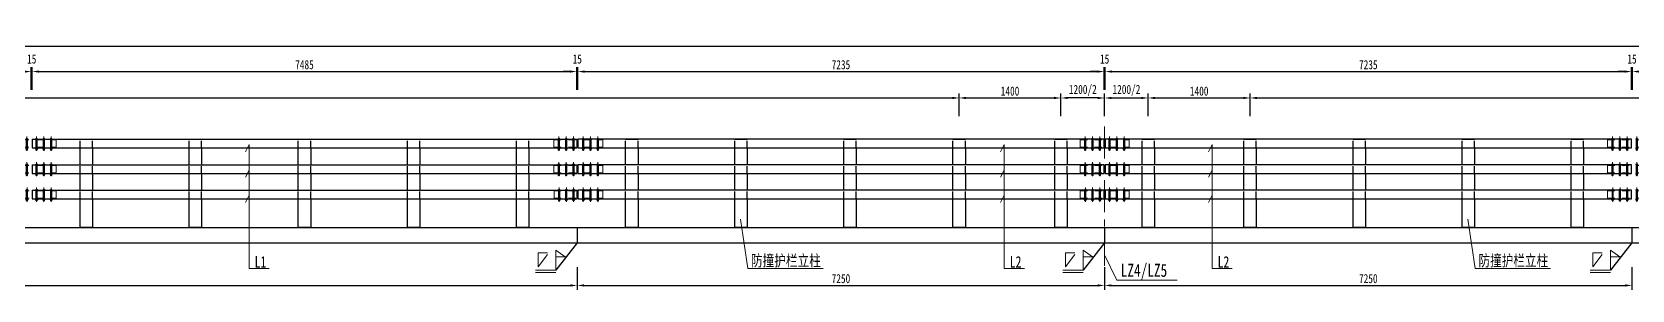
# Model space of a CAD drawing. Extents: x -904 to 1573, y -1003 to 20.
# Drawn here: x -778.98 to -756.99, y -802.41 to -798.86 of the extents above; entities that cross this region are included whole.
import ezdxf

# ---------------------------------------------------------------- set-up
doc = ezdxf.new("R2010")
doc.units = 0
doc.header["$LTSCALE"] = 5
for name, pattern in [('CENTER', [2, 1.25, -0.25, 0.25, -0.25]), ('CENTERX2', [4, 2.5, -0.5, 0.5, -0.5]), ('DASHED', [0.75, 0.5, -0.25]), ('DASHED2', [0.375, 0.25, -0.125])]:
    doc.linetypes.add(name, pattern=pattern)
doc.layers.get('0').update_dxf_attribs({"linetype": 'CONTINUOUS', "lineweight": 15})
doc.layers.get('DEFPOINTS').update_dxf_attribs({"color": 8, "linetype": 'CONTINUOUS'})
for name, color, linetype, lineweight in [('dashed', 4, 'DASHED2', 5), ('中心线', 2, 'CENTERX2', 13), ('尺寸及阴影线', 4, 'CONTINUOUS', 15), ('构造轮廓线', 3, 'CONTINUOUS', 25), ('标注', 4, 'CONTINUOUS', 15), ('点划线', 4, 'CENTER', 15), ('细实线', 7, 'CONTINUOUS', 15)]:
    doc.layers.add(name, color=color, linetype=linetype, lineweight=lineweight)
doc.styles.get("Standard").update_dxf_attribs({"font": '仿宋_GB2312.ttf', "width": 0.75})
doc.dimstyles.new('MSteel_1.0_1.0', dxfattribs={"dimtxt": 3, "dimasz": 1.2, "dimexe": 1, "dimexo": 1, "dimgap": 1, "dimtad": 3, "dimtoh": 1, "dimdec": 0, "dimzin": 0, "dimdsep": 46, "dimtxsty": 'Standard', "dimblk": 'ARCHTICK', "dimcen": 0.09, "dimclrd": 3, "dimclre": 3, "dimadec": 4, "dimazin": 0, "dimtfac": 1, "dimtdec": 0, "dimtofl": 0, "dimtmove": 0, "dimatfit": 3, "dimfxl": 1, "dimtolj": 1, "dimtzin": 0, "dimarcsym": 0})
doc.dimstyles.get("Standard").update_dxf_attribs({"dimscale": 0, "dimtxt": 2, "dimasz": 1.5, "dimexe": 1, "dimexo": 1, "dimgap": 0.5, "dimtad": 1, "dimdec": 1, "dimlfac": 100, "dimdsep": 46, "dimtxsty": 'Standard', "dimcen": 0, "dimclrd": 256, "dimclre": 256, "dimclrt": 256, "dimadec": 3, "dimazin": 2, "dimtfac": 1, "dimtdec": 1, "dimtmove": 2, "dimatfit": 3, "dimfxl": 3, "dimfxlon": 1, "dimtolj": 1, "dimtzin": 0, "dimarcsym": 0})

# ---------------------------------------------------------------- blocks, each defined once
blk = doc.blocks.new('横梁连接')
at = {"layer": 'dashed', "ltscale": 0.04}
for p, q in [((-900.238, -658.086), (-899.563, -658.086)), ((-900.238, -658.086), (-900.238, -658.186)), ((-899.563, -658.086), (-899.563, -658.186)), ((-900.238, -658.186), (-899.563, -658.186)), ((-900.238, -658.436), (-899.563, -658.436)), ((-900.238, -658.436), (-900.238, -658.536)), ((-900.238, -658.536), (-899.563, -658.536)), ((-899.563, -658.436), (-899.563, -658.536)), ((-900.235, -658.786), (-899.563, -658.786)), ((-900.235, -658.786), (-900.235, -658.886)), ((-899.563, -658.786), (-899.563, -658.886)), ((-900.235, -658.886), (-899.563, -658.886))]:
    blk.add_line(p, q, dxfattribs=at)
at = {"layer": 'dashed'}
for p, q in [((-900.153, -658.076), (-900.183, -658.076)), ((-900.177, -658.076), (-900.177, -658.225)), ((-900.159, -658.076), (-900.159, -658.225)), ((-900.053, -658.076), (-900.083, -658.076)), ((-900.077, -658.076), (-900.077, -658.225)), ((-900.059, -658.076), (-900.059, -658.225)), ((-899.953, -658.076), (-899.983, -658.076)), ((-899.977, -658.076), (-899.977, -658.225)), ((-899.959, -658.076), (-899.959, -658.225)), ((-899.848, -658.076), (-899.818, -658.076)), ((-899.842, -658.076), (-899.842, -658.225)), ((-899.824, -658.076), (-899.824, -658.225)), ((-899.748, -658.076), (-899.718, -658.076)), ((-899.742, -658.076), (-899.742, -658.225)), ((-899.724, -658.076), (-899.724, -658.225)), ((-899.648, -658.076), (-899.618, -658.076)), ((-899.642, -658.076), (-899.642, -658.225)), ((-899.624, -658.076), (-899.624, -658.225)), ((-900.153, -658.196), (-900.183, -658.196)), ((-900.183, -658.196), (-900.183, -658.208)), ((-900.183, -658.208), (-900.153, -658.208)), ((-900.177, -658.196), (-900.177, -658.208)), ((-900.177, -658.208), (-900.177, -658.225)), ((-900.159, -658.225), (-900.177, -658.225)), ((-900.159, -658.196), (-900.159, -658.208)), ((-900.159, -658.208), (-900.159, -658.225)), ((-900.153, -658.196), (-900.153, -658.208)), ((-900.053, -658.196), (-900.083, -658.196)), ((-900.083, -658.196), (-900.083, -658.208)), ((-900.083, -658.208), (-900.053, -658.208)), ((-900.077, -658.196), (-900.077, -658.208)), ((-900.077, -658.208), (-900.077, -658.225)), ((-900.059, -658.225), (-900.077, -658.225)), ((-900.059, -658.196), (-900.059, -658.208)), ((-900.059, -658.208), (-900.059, -658.225)), ((-900.053, -658.196), (-900.053, -658.208)), ((-899.953, -658.196), (-899.983, -658.196)), ((-899.983, -658.196), (-899.983, -658.208)), ((-899.983, -658.208), (-899.953, -658.208)), ((-899.977, -658.196), (-899.977, -658.208)), ((-899.977, -658.208), (-899.977, -658.225)), ((-899.959, -658.225), (-899.977, -658.225)), ((-899.959, -658.196), (-899.959, -658.208)), ((-899.959, -658.208), (-899.959, -658.225)), ((-899.953, -658.196), (-899.953, -658.208)), ((-899.848, -658.196), (-899.818, -658.196)), ((-899.848, -658.196), (-899.848, -658.208)), ((-899.818, -658.208), (-899.848, -658.208)), ((-899.842, -658.196), (-899.842, -658.208)), ((-899.842, -658.208), (-899.842, -658.225)), ((-899.842, -658.225), (-899.824, -658.225)), ((-899.824, -658.196), (-899.824, -658.208)), ((-899.824, -658.208), (-899.824, -658.225)), ((-899.818, -658.196), (-899.818, -658.208)), ((-899.748, -658.196), (-899.718, -658.196)), ((-899.748, -658.196), (-899.748, -658.208)), ((-899.718, -658.208), (-899.748, -658.208)), ((-899.742, -658.196), (-899.742, -658.208)), ((-899.742, -658.208), (-899.742, -658.225)), ((-899.742, -658.225), (-899.724, -658.225)), ((-899.724, -658.196), (-899.724, -658.208)), ((-899.724, -658.208), (-899.724, -658.225)), ((-899.718, -658.196), (-899.718, -658.208)), ((-899.648, -658.196), (-899.618, -658.196)), ((-899.648, -658.196), (-899.648, -658.208)), ((-899.618, -658.208), (-899.648, -658.208)), ((-899.642, -658.196), (-899.642, -658.208)), ((-899.642, -658.208), (-899.642, -658.225)), ((-899.642, -658.225), (-899.624, -658.225)), ((-899.624, -658.196), (-899.624, -658.208)), ((-899.624, -658.208), (-899.624, -658.225)), ((-899.618, -658.196), (-899.618, -658.208)), ((-900.153, -658.426), (-900.183, -658.426)), ((-900.153, -658.546), (-900.183, -658.546)), ((-900.183, -658.546), (-900.183, -658.558)), ((-900.183, -658.558), (-900.153, -658.558)), ((-900.177, -658.426), (-900.177, -658.575)), ((-900.177, -658.546), (-900.177, -658.558)), ((-900.177, -658.558), (-900.177, -658.575)), ((-900.159, -658.426), (-900.159, -658.575)), ((-900.159, -658.546), (-900.159, -658.558)), ((-900.159, -658.558), (-900.159, -658.575)), ((-900.153, -658.546), (-900.153, -658.558)), ((-900.053, -658.426), (-900.083, -658.426)), ((-900.053, -658.546), (-900.083, -658.546)), ((-900.083, -658.546), (-900.083, -658.558)), ((-900.083, -658.558), (-900.053, -658.558)), ((-900.077, -658.426), (-900.077, -658.575)), ((-900.077, -658.546), (-900.077, -658.558)), ((-900.077, -658.558), (-900.077, -658.575)), ((-900.059, -658.426), (-900.059, -658.575)), ((-900.059, -658.546), (-900.059, -658.558)), ((-900.059, -658.558), (-900.059, -658.575)), ((-900.053, -658.546), (-900.053, -658.558)), ((-899.953, -658.426), (-899.983, -658.426)), ((-899.953, -658.546), (-899.983, -658.546)), ((-899.983, -658.546), (-899.983, -658.558)), ((-899.983, -658.558), (-899.953, -658.558)), ((-899.977, -658.426), (-899.977, -658.575)), ((-899.977, -658.546), (-899.977, -658.558)), ((-899.977, -658.558), (-899.977, -658.575)), ((-899.959, -658.426), (-899.959, -658.575)), ((-899.959, -658.546), (-899.959, -658.558)), ((-899.959, -658.558), (-899.959, -658.575)), ((-899.953, -658.546), (-899.953, -658.558)), ((-899.848, -658.426), (-899.818, -658.426)), ((-899.848, -658.546), (-899.818, -658.546)), ((-899.848, -658.546), (-899.848, -658.558)), ((-899.818, -658.558), (-899.848, -658.558)), ((-899.842, -658.426), (-899.842, -658.575)), ((-899.842, -658.546), (-899.842, -658.558)), ((-899.842, -658.558), (-899.842, -658.575)), ((-899.824, -658.426), (-899.824, -658.575)), ((-899.824, -658.546), (-899.824, -658.558)), ((-899.824, -658.558), (-899.824, -658.575)), ((-899.818, -658.546), (-899.818, -658.558)), ((-899.748, -658.426), (-899.718, -658.426)), ((-899.748, -658.546), (-899.718, -658.546)), ((-899.748, -658.546), (-899.748, -658.558)), ((-899.718, -658.558), (-899.748, -658.558)), ((-899.742, -658.426), (-899.742, -658.575)), ((-899.742, -658.546), (-899.742, -658.558)), ((-899.742, -658.558), (-899.742, -658.575)), ((-899.724, -658.426), (-899.724, -658.575)), ((-899.724, -658.546), (-899.724, -658.558)), ((-899.724, -658.558), (-899.724, -658.575)), ((-899.718, -658.546), (-899.718, -658.558)), ((-899.648, -658.426), (-899.618, -658.426)), ((-899.648, -658.546), (-899.618, -658.546)), ((-899.648, -658.546), (-899.648, -658.558)), ((-899.618, -658.558), (-899.648, -658.558)), ((-899.642, -658.426), (-899.642, -658.575)), ((-899.642, -658.546), (-899.642, -658.558)), ((-899.642, -658.558), (-899.642, -658.575)), ((-899.624, -658.426), (-899.624, -658.575)), ((-899.624, -658.546), (-899.624, -658.558)), ((-899.624, -658.558), (-899.624, -658.575)), ((-899.618, -658.546), (-899.618, -658.558)), ((-900.15, -658.776), (-900.18, -658.776)), ((-900.159, -658.575), (-900.177, -658.575)), ((-900.175, -658.776), (-900.175, -658.925)), ((-900.157, -658.776), (-900.157, -658.925)), ((-900.05, -658.776), (-900.08, -658.776)), ((-900.059, -658.575), (-900.077, -658.575)), ((-900.075, -658.776), (-900.075, -658.925)), ((-900.057, -658.776), (-900.057, -658.925)), ((-899.95, -658.776), (-899.98, -658.776)), ((-899.959, -658.575), (-899.977, -658.575)), ((-899.975, -658.776), (-899.975, -658.925)), ((-899.957, -658.776), (-899.957, -658.925)), ((-899.848, -658.776), (-899.818, -658.776)), ((-899.842, -658.575), (-899.824, -658.575)), ((-899.842, -658.776), (-899.842, -658.925)), ((-899.824, -658.776), (-899.824, -658.925)), ((-899.748, -658.776), (-899.718, -658.776)), ((-899.742, -658.575), (-899.724, -658.575)), ((-899.742, -658.776), (-899.742, -658.925)), ((-899.724, -658.776), (-899.724, -658.925)), ((-899.648, -658.776), (-899.618, -658.776)), ((-899.642, -658.575), (-899.624, -658.575)), ((-899.642, -658.776), (-899.642, -658.925)), ((-899.624, -658.776), (-899.624, -658.925)), ((-900.15, -658.896), (-900.18, -658.896)), ((-900.18, -658.896), (-900.18, -658.908)), ((-900.18, -658.908), (-900.15, -658.908)), ((-900.175, -658.896), (-900.175, -658.908)), ((-900.175, -658.908), (-900.175, -658.925)), ((-900.157, -658.925), (-900.175, -658.925)), ((-900.157, -658.896), (-900.157, -658.908)), ((-900.157, -658.908), (-900.157, -658.925)), ((-900.15, -658.896), (-900.15, -658.908)), ((-900.05, -658.896), (-900.08, -658.896)), ((-900.08, -658.896), (-900.08, -658.908)), ((-900.08, -658.908), (-900.05, -658.908)), ((-900.075, -658.896), (-900.075, -658.908)), ((-900.075, -658.908), (-900.075, -658.925)), ((-900.057, -658.925), (-900.075, -658.925)), ((-900.057, -658.896), (-900.057, -658.908)), ((-900.057, -658.908), (-900.057, -658.925)), ((-900.05, -658.896), (-900.05, -658.908)), ((-899.95, -658.896), (-899.98, -658.896)), ((-899.98, -658.896), (-899.98, -658.908)), ((-899.98, -658.908), (-899.95, -658.908)), ((-899.975, -658.896), (-899.975, -658.908)), ((-899.975, -658.908), (-899.975, -658.925)), ((-899.957, -658.925), (-899.975, -658.925)), ((-899.957, -658.896), (-899.957, -658.908)), ((-899.957, -658.908), (-899.957, -658.925)), ((-899.95, -658.896), (-899.95, -658.908)), ((-899.848, -658.896), (-899.818, -658.896)), ((-899.848, -658.896), (-899.848, -658.908)), ((-899.818, -658.908), (-899.848, -658.908)), ((-899.842, -658.896), (-899.842, -658.908)), ((-899.842, -658.908), (-899.842, -658.925)), ((-899.842, -658.925), (-899.824, -658.925)), ((-899.824, -658.896), (-899.824, -658.908)), ((-899.824, -658.908), (-899.824, -658.925)), ((-899.818, -658.896), (-899.818, -658.908)), ((-899.748, -658.896), (-899.718, -658.896)), ((-899.748, -658.896), (-899.748, -658.908)), ((-899.718, -658.908), (-899.748, -658.908)), ((-899.742, -658.896), (-899.742, -658.908)), ((-899.742, -658.908), (-899.742, -658.925)), ((-899.742, -658.925), (-899.724, -658.925)), ((-899.724, -658.896), (-899.724, -658.908)), ((-899.724, -658.908), (-899.724, -658.925)), ((-899.718, -658.896), (-899.718, -658.908)), ((-899.648, -658.896), (-899.618, -658.896)), ((-899.648, -658.896), (-899.648, -658.908)), ((-899.618, -658.908), (-899.648, -658.908)), ((-899.642, -658.896), (-899.642, -658.908)), ((-899.642, -658.908), (-899.642, -658.925)), ((-899.642, -658.925), (-899.624, -658.925)), ((-899.624, -658.896), (-899.624, -658.908)), ((-899.624, -658.908), (-899.624, -658.925)), ((-899.618, -658.896), (-899.618, -658.908))]:
    blk.add_line(p, q, dxfattribs=at)
for centre in [(-900.168, -658.081), (-900.068, -658.081), (-899.968, -658.081), (-899.833, -658.081), (-899.733, -658.081), (-899.633, -658.081), (-900.168, -658.431), (-900.068, -658.431), (-899.968, -658.431), (-899.833, -658.431), (-899.733, -658.431), (-899.633, -658.431), (-900.165, -658.781), (-900.065, -658.781), (-899.965, -658.781), (-899.833, -658.781), (-899.733, -658.781), (-899.633, -658.781)]:
    blk.add_arc(centre, 0.0156, 16.8591, 163.1409, dxfattribs=at)
at = {"layer": '中心线', "ltscale": 40}
for p, q in [((-900.168, -658.04), (-900.168, -658.236)), ((-900.068, -658.04), (-900.068, -658.236)), ((-899.968, -658.04), (-899.968, -658.236)), ((-899.833, -658.04), (-899.833, -658.236)), ((-899.733, -658.04), (-899.733, -658.236)), ((-899.633, -658.04), (-899.633, -658.236)), ((-900.168, -658.39), (-900.168, -658.586)), ((-900.068, -658.39), (-900.068, -658.586)), ((-899.968, -658.39), (-899.968, -658.586)), ((-899.833, -658.39), (-899.833, -658.586)), ((-899.733, -658.39), (-899.733, -658.586)), ((-899.633, -658.39), (-899.633, -658.586)), ((-900.165, -658.74), (-900.165, -658.936)), ((-900.065, -658.74), (-900.065, -658.936)), ((-899.965, -658.74), (-899.965, -658.936)), ((-899.833, -658.74), (-899.833, -658.936)), ((-899.733, -658.74), (-899.733, -658.936)), ((-899.633, -658.74), (-899.633, -658.936))]:
    blk.add_line(p, q, dxfattribs=at)
blk = doc.blocks.new('HL7')
at = {"layer": '构造轮廓线'}
for p, q in [((-899.9, -658.776), (-892.415, -658.776)), ((-899.9, -658.776), (-899.9, -658.896)), ((-892.415, -658.776), (-892.415, -658.896)), ((-899.9, -658.896), (-892.415, -658.896))]:
    blk.add_line(p, q, dxfattribs=at)
blk = doc.blocks.new('L1 7.485')
at = {"layer": '标注', "color": 0}
blk.add_blockref('HL7', (899.9, 658.836), dxfattribs=at)
blk = doc.blocks.new('*D77')
at = {"layer": 'DEFPOINTS', "color": 0, "transparency": 16777216}
for p in [(-771.495, -799.407), (-778.98, -800.338), (-771.495, -800.338)]:
    blk.add_point(p, dxfattribs=at)
at = {"layer": '尺寸及阴影线', "lineweight": -2, "transparency": 16777216}
for p, q in [((-778.98, -799.657), (-778.98, -799.344)), ((-778.887, -799.407), (-771.589, -799.407)), ((-771.495, -799.657), (-771.495, -799.344))]:
    blk.add_line(p, q, dxfattribs=at)
at = {"layer": '尺寸及阴影线', "transparency": 16777216}
for points in [[(-778.887, -799.391), (-778.887, -799.422), (-778.98, -799.407)], [(-771.589, -799.391), (-771.589, -799.422), (-771.495, -799.407)]]:
    blk.add_solid(points, dxfattribs=at)
at = {"layer": '尺寸及阴影线', "transparency": 16777216, "insert": (-775.238, -799.313), "char_height": 0.125, "attachment_point": 5}
blk.add_mtext('\\A1;7485', dxfattribs=at)
blk = doc.blocks.new('*D71')
at = {"layer": 'DEFPOINTS', "color": 0, "transparency": 16777216}
for p in [(-778.98, -799.407), (-778.995, -800.338), (-778.98, -800.338)]:
    blk.add_point(p, dxfattribs=at)
at = {"layer": '尺寸及阴影线', "lineweight": -2, "transparency": 16777216}
for p, q in [((-779.089, -799.407), (-779.183, -799.407)), ((-778.995, -799.657), (-778.995, -799.344)), ((-778.995, -799.407), (-778.98, -799.407)), ((-778.98, -799.657), (-778.98, -799.344)), ((-778.887, -799.407), (-778.793, -799.407))]:
    blk.add_line(p, q, dxfattribs=at)
at = {"layer": '尺寸及阴影线', "transparency": 16777216}
for points in [[(-779.089, -799.391), (-779.089, -799.422), (-778.995, -799.407)], [(-778.887, -799.391), (-778.887, -799.422), (-778.98, -799.407)]]:
    blk.add_solid(points, dxfattribs=at)
at = {"layer": '尺寸及阴影线', "transparency": 16777216, "insert": (-778.988, -799.235), "char_height": 0.125, "attachment_point": 5}
blk.add_mtext('\\A1;15', dxfattribs=at)
blk = doc.blocks.new('L2 7.235')
at = {"layer": '构造轮廓线'}
for p, q in [((0, 0.06), (0, -0.06)), ((7.235, 0.06), (0, 0.06)), ((7.235, -0.06), (7.235, 0.06)), ((0, -0.06), (7.235, -0.06))]:
    blk.add_line(p, q, dxfattribs=at)
blk = doc.blocks.new('*D78')
at = {"layer": 'DEFPOINTS', "color": 0, "transparency": 16777216}
for p in [(-764.245, -799.407), (-771.48, -800.338), (-764.245, -800.338)]:
    blk.add_point(p, dxfattribs=at)
at = {"layer": '尺寸及阴影线', "lineweight": -2, "transparency": 16777216}
for p, q in [((-771.48, -799.657), (-771.48, -799.344)), ((-771.387, -799.407), (-764.339, -799.407)), ((-764.245, -799.657), (-764.245, -799.344))]:
    blk.add_line(p, q, dxfattribs=at)
at = {"layer": '尺寸及阴影线', "transparency": 16777216}
for points in [[(-771.387, -799.391), (-771.387, -799.422), (-771.48, -799.407)], [(-764.339, -799.391), (-764.339, -799.422), (-764.245, -799.407)]]:
    blk.add_solid(points, dxfattribs=at)
at = {"layer": '尺寸及阴影线', "transparency": 16777216, "insert": (-767.863, -799.313), "char_height": 0.125, "attachment_point": 5}
blk.add_mtext('\\A1;7235', dxfattribs=at)
blk = doc.blocks.new('*D72')
at = {"layer": 'DEFPOINTS', "color": 0, "transparency": 16777216}
for p in [(-764.23, -799.407), (-764.245, -800.338), (-764.23, -800.338)]:
    blk.add_point(p, dxfattribs=at)
at = {"layer": '尺寸及阴影线', "lineweight": -2, "transparency": 16777216}
for p, q in [((-764.339, -799.407), (-764.433, -799.407)), ((-764.245, -799.657), (-764.245, -799.344)), ((-764.245, -799.407), (-764.23, -799.407)), ((-764.23, -799.657), (-764.23, -799.344)), ((-764.137, -799.407), (-764.043, -799.407))]:
    blk.add_line(p, q, dxfattribs=at)
at = {"layer": '尺寸及阴影线', "transparency": 16777216}
for points in [[(-764.339, -799.391), (-764.339, -799.422), (-764.245, -799.407)], [(-764.137, -799.391), (-764.137, -799.422), (-764.23, -799.407)]]:
    blk.add_solid(points, dxfattribs=at)
at = {"layer": '尺寸及阴影线', "transparency": 16777216, "insert": (-764.238, -799.235), "char_height": 0.125, "attachment_point": 5}
blk.add_mtext('\\A1;15', dxfattribs=at)
blk = doc.blocks.new('*D82')
at = {"layer": 'DEFPOINTS', "color": 0, "transparency": 16777216}
for p in [(-756.995, -799.407), (-764.23, -800.338), (-756.995, -800.338)]:
    blk.add_point(p, dxfattribs=at)
at = {"layer": '尺寸及阴影线', "lineweight": -2, "transparency": 16777216}
for p, q in [((-764.23, -799.657), (-764.23, -799.344)), ((-764.137, -799.407), (-757.089, -799.407)), ((-756.995, -799.657), (-756.995, -799.344))]:
    blk.add_line(p, q, dxfattribs=at)
at = {"layer": '尺寸及阴影线', "transparency": 16777216}
for points in [[(-764.137, -799.391), (-764.137, -799.422), (-764.23, -799.407)], [(-757.089, -799.391), (-757.089, -799.422), (-756.995, -799.407)]]:
    blk.add_solid(points, dxfattribs=at)
at = {"layer": '尺寸及阴影线', "transparency": 16777216, "insert": (-760.613, -799.313), "char_height": 0.125, "attachment_point": 5}
blk.add_mtext('\\A1;7235', dxfattribs=at)
blk = doc.blocks.new('*D83')
at = {"layer": 'DEFPOINTS', "color": 0, "transparency": 16777216}
for p in [(-756.98, -799.407), (-756.995, -800.338), (-756.98, -800.338)]:
    blk.add_point(p, dxfattribs=at)
at = {"layer": '尺寸及阴影线', "lineweight": -2, "transparency": 16777216}
for p, q in [((-757.089, -799.407), (-757.183, -799.407)), ((-756.995, -799.657), (-756.995, -799.344)), ((-756.995, -799.407), (-756.98, -799.407)), ((-756.98, -799.657), (-756.98, -799.344)), ((-756.887, -799.407), (-756.793, -799.407))]:
    blk.add_line(p, q, dxfattribs=at)
at = {"layer": '尺寸及阴影线', "transparency": 16777216}
for points in [[(-757.089, -799.391), (-757.089, -799.422), (-756.995, -799.407)], [(-756.887, -799.391), (-756.887, -799.422), (-756.98, -799.407)]]:
    blk.add_solid(points, dxfattribs=at)
at = {"layer": '尺寸及阴影线', "transparency": 16777216, "insert": (-756.988, -799.235), "char_height": 0.125, "attachment_point": 5}
blk.add_mtext('\\A1;15', dxfattribs=at)
blk = doc.blocks.new('jujhtkuki')
at = {"layer": '构造轮廓线', "linetype": 'DASHED', "ltscale": 0.01}
for p, q in [((-909.516, -658.064), (-909.516, -657.944)), ((-909.346, -658.064), (-909.346, -657.944)), ((-909.516, -658.414), (-909.516, -658.294)), ((-909.346, -658.414), (-909.346, -658.294)), ((-909.516, -658.764), (-909.516, -658.644)), ((-909.346, -658.764), (-909.346, -658.644))]:
    blk.add_line(p, q, dxfattribs=at)
at = {"layer": '构造轮廓线'}
for points in [[(-909.516, -657.944), (-909.346, -657.944)], [(-909.516, -658.294), (-909.516, -658.064)], [(-909.346, -658.064), (-909.346, -658.294)], [(-909.516, -658.644), (-909.516, -658.414)], [(-909.346, -658.414), (-909.346, -658.644)], [(-909.346, -658.764), (-909.346, -659.157), (-909.516, -659.157), (-909.516, -658.764)]]:
    blk.add_lwpolyline(points, dxfattribs=at)
blk = doc.blocks.new('*D104')
at = {"layer": 'DEFPOINTS', "color": 0, "transparency": 16777216}
for p in [(-766.238, -799.77), (-799.238, -801.551), (-766.238, -801.551)]:
    blk.add_point(p, dxfattribs=at)
at = {"layer": '尺寸及阴影线', "lineweight": -2, "transparency": 16777216}
for p, q in [((-799.238, -800.02), (-799.238, -799.707)), ((-799.144, -799.77), (-766.332, -799.77)), ((-766.238, -800.02), (-766.238, -799.707))]:
    blk.add_line(p, q, dxfattribs=at)
at = {"layer": '尺寸及阴影线', "transparency": 16777216}
for points in [[(-799.144, -799.754), (-799.144, -799.785), (-799.238, -799.77)], [(-766.332, -799.754), (-766.332, -799.785), (-766.238, -799.77)]]:
    blk.add_solid(points, dxfattribs=at)
at = {"layer": '尺寸及阴影线', "transparency": 16777216, "insert": (-782.738, -799.676), "char_height": 0.125, "attachment_point": 5}
blk.add_mtext('\\A1;22×1500', dxfattribs=at)
blk = doc.blocks.new('*D105')
at = {"layer": 'DEFPOINTS', "color": 0, "transparency": 16777216}
for p in [(-764.838, -799.77), (-766.238, -801.551), (-764.838, -801.551)]:
    blk.add_point(p, dxfattribs=at)
at = {"layer": '尺寸及阴影线', "lineweight": -2, "transparency": 16777216}
for p, q in [((-766.238, -800.02), (-766.238, -799.707)), ((-766.144, -799.77), (-764.932, -799.77)), ((-764.838, -800.02), (-764.838, -799.707))]:
    blk.add_line(p, q, dxfattribs=at)
at = {"layer": '尺寸及阴影线', "transparency": 16777216}
for points in [[(-766.144, -799.754), (-766.144, -799.785), (-766.238, -799.77)], [(-764.932, -799.754), (-764.932, -799.785), (-764.838, -799.77)]]:
    blk.add_solid(points, dxfattribs=at)
at = {"layer": '尺寸及阴影线', "transparency": 16777216, "insert": (-765.538, -799.676), "char_height": 0.125, "attachment_point": 5}
blk.add_mtext('\\A1;1400', dxfattribs=at)
blk = doc.blocks.new('*D106')
at = {"layer": 'DEFPOINTS', "color": 0, "transparency": 16777216}
for p in [(-764.838, -799.77), (-764.838, -800.338), (-764.238, -800.338)]:
    blk.add_point(p, dxfattribs=at)
at = {"layer": '尺寸及阴影线', "lineweight": -2, "transparency": 16777216}
for p, q in [((-764.838, -800.02), (-764.838, -799.707)), ((-764.332, -799.77), (-764.744, -799.77)), ((-764.238, -800.02), (-764.238, -799.707))]:
    blk.add_line(p, q, dxfattribs=at)
at = {"layer": '尺寸及阴影线', "transparency": 16777216}
for points in [[(-764.744, -799.754), (-764.744, -799.785), (-764.838, -799.77)], [(-764.332, -799.754), (-764.332, -799.785), (-764.238, -799.77)]]:
    blk.add_solid(points, dxfattribs=at)
at = {"layer": '尺寸及阴影线', "transparency": 16777216, "insert": (-764.538, -799.667), "char_height": 0.125, "attachment_point": 5}
blk.add_mtext('\\A1;1200/2', dxfattribs=at)
blk = doc.blocks.new('*D107')
at = {"layer": 'DEFPOINTS', "color": 0, "transparency": 16777216}
for p in [(-763.638, -799.77), (-764.238, -800.338), (-763.638, -800.338)]:
    blk.add_point(p, dxfattribs=at)
at = {"layer": '尺寸及阴影线', "lineweight": -2, "transparency": 16777216}
for p, q in [((-764.238, -800.02), (-764.238, -799.707)), ((-764.144, -799.77), (-763.732, -799.77)), ((-763.638, -800.02), (-763.638, -799.707))]:
    blk.add_line(p, q, dxfattribs=at)
at = {"layer": '尺寸及阴影线', "transparency": 16777216}
for points in [[(-764.144, -799.754), (-764.144, -799.785), (-764.238, -799.77)], [(-763.732, -799.754), (-763.732, -799.785), (-763.638, -799.77)]]:
    blk.add_solid(points, dxfattribs=at)
at = {"layer": '尺寸及阴影线', "transparency": 16777216, "insert": (-763.938, -799.667), "char_height": 0.125, "attachment_point": 5}
blk.add_mtext('\\A1;1200/2', dxfattribs=at)
blk = doc.blocks.new('*D108')
at = {"layer": 'DEFPOINTS', "color": 0, "transparency": 16777216}
for p in [(-762.238, -799.77), (-763.638, -801.551), (-762.238, -801.551)]:
    blk.add_point(p, dxfattribs=at)
at = {"layer": '尺寸及阴影线', "lineweight": -2, "transparency": 16777216}
for p, q in [((-763.638, -800.02), (-763.638, -799.707)), ((-763.544, -799.77), (-762.332, -799.77)), ((-762.238, -800.02), (-762.238, -799.707))]:
    blk.add_line(p, q, dxfattribs=at)
at = {"layer": '尺寸及阴影线', "transparency": 16777216}
for points in [[(-763.544, -799.754), (-763.544, -799.785), (-763.638, -799.77)], [(-762.332, -799.754), (-762.332, -799.785), (-762.238, -799.77)]]:
    blk.add_solid(points, dxfattribs=at)
at = {"layer": '尺寸及阴影线', "transparency": 16777216, "insert": (-762.938, -799.676), "char_height": 0.125, "attachment_point": 5}
blk.add_mtext('\\A1;1400', dxfattribs=at)
blk = doc.blocks.new('*D109')
at = {"layer": 'DEFPOINTS', "color": 0, "transparency": 16777216}
for p in [(-729.238, -799.77), (-762.238, -801.551), (-729.238, -801.551)]:
    blk.add_point(p, dxfattribs=at)
at = {"layer": '尺寸及阴影线', "lineweight": -2, "transparency": 16777216}
for p, q in [((-762.238, -800.02), (-762.238, -799.707)), ((-762.144, -799.77), (-729.332, -799.77)), ((-729.238, -800.02), (-729.238, -799.707))]:
    blk.add_line(p, q, dxfattribs=at)
at = {"layer": '尺寸及阴影线', "transparency": 16777216}
for points in [[(-762.144, -799.754), (-762.144, -799.785), (-762.238, -799.77)], [(-729.332, -799.754), (-729.332, -799.785), (-729.238, -799.77)]]:
    blk.add_solid(points, dxfattribs=at)
at = {"layer": '尺寸及阴影线', "transparency": 16777216, "insert": (-745.738, -799.676), "char_height": 0.125, "attachment_point": 5}
blk.add_mtext('\\A1;22×1500', dxfattribs=at)
blk = doc.blocks.new('*D119')
at = {"layer": 'DEFPOINTS', "color": 0, "transparency": 16777216}
for p in [(-771.48, -799.407), (-771.495, -800.338), (-771.48, -800.338)]:
    blk.add_point(p, dxfattribs=at)
at = {"layer": '尺寸及阴影线', "lineweight": -2, "transparency": 16777216}
for p, q in [((-771.589, -799.407), (-771.683, -799.407)), ((-771.495, -799.657), (-771.495, -799.344)), ((-771.495, -799.407), (-771.48, -799.407)), ((-771.48, -799.657), (-771.48, -799.344)), ((-771.387, -799.407), (-771.293, -799.407))]:
    blk.add_line(p, q, dxfattribs=at)
at = {"layer": '尺寸及阴影线', "transparency": 16777216}
for points in [[(-771.589, -799.391), (-771.589, -799.422), (-771.495, -799.407)], [(-771.387, -799.391), (-771.387, -799.422), (-771.48, -799.407)]]:
    blk.add_solid(points, dxfattribs=at)
at = {"layer": '尺寸及阴影线', "transparency": 16777216, "insert": (-771.488, -799.235), "char_height": 0.125, "attachment_point": 5}
blk.add_mtext('\\A1;15', dxfattribs=at)
blk = doc.blocks.new('*D121')
at = {"layer": 'DEFPOINTS', "color": 0, "transparency": 16777216}
for p in [(-727.238, -799.057), (-875.238, -800.222), (-727.238, -800.222)]:
    blk.add_point(p, dxfattribs=at)
at = {"layer": '尺寸及阴影线', "lineweight": -2, "transparency": 16777216}
for p, q in [((-875.238, -799.307), (-875.238, -798.995)), ((-875.144, -799.057), (-727.332, -799.057)), ((-727.238, -799.307), (-727.238, -798.995))]:
    blk.add_line(p, q, dxfattribs=at)
at = {"layer": '尺寸及阴影线', "transparency": 16777216}
for points in [[(-875.144, -799.042), (-875.144, -799.073), (-875.238, -799.057)], [(-727.332, -799.042), (-727.332, -799.073), (-727.238, -799.057)]]:
    blk.add_solid(points, dxfattribs=at)
at = {"layer": '尺寸及阴影线', "transparency": 16777216, "insert": (-801.238, -798.954), "char_height": 0.125, "attachment_point": 5}
blk.add_mtext('\\A1;4×（7250+3×7500+7250）', dxfattribs=at)
blk = doc.blocks.new('_ArchTick')
at = {"color": 0, "linetype": 'ByBlock', "const_width": 0.15}
blk.add_lwpolyline([(-0.5, -0.5), (0.5, 0.5)], dxfattribs=at)
blk = doc.blocks.new('yr5jhyuyk')
at = {"layer": '细实线'}
for p, q in [((-899.905, -658.15), (-899.955, -658.25)), ((-899.905, -658.499), (-899.955, -658.598)), ((-899.905, -658.844), (-899.955, -658.944))]:
    blk.add_line(p, q, dxfattribs=at)
blk = doc.blocks.new('*D137')
at = {"layer": 'DEFPOINTS', "color": 0, "transparency": 16777216}
for p in [(-793.988, -801.551), (-771.488, -801.656), (-771.488, -802.348)]:
    blk.add_point(p, dxfattribs=at)
at = {"layer": '尺寸及阴影线', "lineweight": -2, "transparency": 16777216}
for p, q in [((-793.988, -802.098), (-793.988, -802.41)), ((-771.488, -802.098), (-771.488, -802.41)), ((-793.894, -802.348), (-771.582, -802.348))]:
    blk.add_line(p, q, dxfattribs=at)
at = {"layer": '尺寸及阴影线', "transparency": 16777216}
for points in [[(-793.894, -802.332), (-793.894, -802.363), (-793.988, -802.348)], [(-771.582, -802.332), (-771.582, -802.363), (-771.488, -802.348)]]:
    blk.add_solid(points, dxfattribs=at)
at = {"layer": '尺寸及阴影线', "transparency": 16777216, "insert": (-782.738, -802.254), "char_height": 0.125, "attachment_point": 5}
blk.add_mtext('\\A1;3×7500', dxfattribs=at)
blk = doc.blocks.new('*D138')
at = {"layer": 'DEFPOINTS', "color": 0, "transparency": 16777216}
for p in [(-771.488, -801.656), (-764.238, -801.656), (-764.238, -802.348)]:
    blk.add_point(p, dxfattribs=at)
at = {"layer": '尺寸及阴影线', "lineweight": -2, "transparency": 16777216}
for p, q in [((-771.488, -802.098), (-771.488, -802.41)), ((-764.238, -802.098), (-764.238, -802.41)), ((-771.394, -802.348), (-764.332, -802.348))]:
    blk.add_line(p, q, dxfattribs=at)
at = {"layer": '尺寸及阴影线', "transparency": 16777216}
for points in [[(-771.394, -802.332), (-771.394, -802.363), (-771.488, -802.348)], [(-764.332, -802.332), (-764.332, -802.363), (-764.238, -802.348)]]:
    blk.add_solid(points, dxfattribs=at)
at = {"layer": '尺寸及阴影线', "transparency": 16777216, "insert": (-767.863, -802.254), "char_height": 0.125, "attachment_point": 5}
blk.add_mtext('\\A1;7250', dxfattribs=at)
blk = doc.blocks.new('*D139')
at = {"layer": 'DEFPOINTS', "color": 0, "transparency": 16777216}
for p in [(-764.238, -801.656), (-756.988, -801.656), (-756.988, -802.348)]:
    blk.add_point(p, dxfattribs=at)
at = {"layer": '尺寸及阴影线', "lineweight": -2, "transparency": 16777216}
for p, q in [((-764.238, -802.098), (-764.238, -802.41)), ((-756.988, -802.098), (-756.988, -802.41)), ((-764.144, -802.348), (-757.082, -802.348))]:
    blk.add_line(p, q, dxfattribs=at)
at = {"layer": '尺寸及阴影线', "transparency": 16777216}
for points in [[(-764.144, -802.332), (-764.144, -802.363), (-764.238, -802.348)], [(-757.082, -802.332), (-757.082, -802.363), (-756.988, -802.348)]]:
    blk.add_solid(points, dxfattribs=at)
at = {"layer": '尺寸及阴影线', "transparency": 16777216, "insert": (-760.613, -802.254), "char_height": 0.125, "attachment_point": 5}
blk.add_mtext('\\A1;7250', dxfattribs=at)

msp = doc.modelspace()

# ---------------------------------------------------------------- linework, layer by layer
for p, q in [((-764.23779, -801.9276), (-764.0699, -802.27532)), ((-764.0699, -802.27532), (-763.23938, -802.27532))]:
    msp.add_line(p, q)
at = {"layer": '尺寸及阴影线', "color": 0}
for p, q in [((-771.89675, -801.90102), (-772.02709, -801.90102)), ((-772.02709, -801.90102), (-772.02709, -802.09016)), ((-772.02709, -802.09016), (-771.89675, -801.92021)), ((-771.78237, -801.86352), (-771.78237, -801.95378)), ((-771.65359, -801.95378), (-771.78237, -801.86352)), ((-771.78237, -801.95378), (-771.65359, -801.95378)), ((-771.78237, -801.95378), (-771.78237, -802.13727)), ((-764.64675, -801.90102), (-764.77709, -801.90102)), ((-764.77709, -801.90102), (-764.77709, -802.09016)), ((-764.77709, -802.09016), (-764.64675, -801.92021)), ((-764.53237, -801.86352), (-764.53237, -801.95378)), ((-764.40359, -801.95378), (-764.53237, -801.86352)), ((-764.53237, -801.95378), (-764.40359, -801.95378)), ((-764.53237, -801.95378), (-764.53237, -802.13727)), ((-757.39675, -801.90102), (-757.52709, -801.90102)), ((-757.52709, -801.90102), (-757.52709, -802.09016)), ((-757.52709, -802.09016), (-757.39675, -801.92021)), ((-757.28237, -801.86352), (-757.28237, -801.95378)), ((-757.15359, -801.95378), (-757.28237, -801.86352)), ((-757.28237, -801.95378), (-757.15359, -801.95378)), ((-757.28237, -801.95378), (-757.28237, -802.13727)), ((-772.06413, -802.13727), (-771.78237, -802.13727)), ((-772.06413, -802.16757), (-771.78237, -802.16757)), ((-764.81413, -802.13727), (-764.53237, -802.13727)), ((-764.81413, -802.16757), (-764.53237, -802.16757)), ((-757.56413, -802.13727), (-757.28237, -802.13727)), ((-757.56413, -802.16757), (-757.28237, -802.16757))]:
    msp.add_line(p, q, dxfattribs=at)
at = {"layer": '构造轮廓线'}
for p, q in [((-903.11779, -801.55065), (-699.35779, -801.55065)), ((-903.11779, -801.76065), (-699.35779, -801.76065)), ((-771.48779, -801.55066), (-771.48779, -801.76066)), ((-764.23779, -801.55066), (-764.23779, -801.76066)), ((-756.98779, -801.55066), (-756.98779, -801.76066))]:
    msp.add_line(p, q, dxfattribs=at)
at = {"layer": '点划线', "ltscale": 0.07}
msp.add_line((-764.23779, -800.1636), (-764.23779, -802.35345), dxfattribs=at)
at = {"layer": '细实线'}
for p, q in [((-776.00029, -800.41138), (-776.00029, -802.11401)), ((-765.6186, -800.41138), (-765.6186, -802.11401)), ((-762.76125, -800.41138), (-762.76125, -802.11401)), ((-769.1452, -802.11401), (-769.24515, -801.43416)), ((-759.1452, -802.11401), (-759.24515, -801.43416)), ((-775.72328, -802.11401), (-776.00029, -802.11401)), ((-769.1452, -802.11401), (-768.10869, -802.11401)), ((-765.34158, -802.11401), (-765.6186, -802.11401)), ((-762.48424, -802.11401), (-762.76125, -802.11401)), ((-759.1452, -802.11401), (-758.10869, -802.11401))]:
    msp.add_line(p, q, dxfattribs=at)

# ---------------------------------------------------------------- block references
at = {"layer": '尺寸及阴影线', "color": 0}
for name, p in [('L1 7.485', (-778.98029, -800.39765)), ('L2 7.235', (-771.48029, -800.39765)), ('L2 7.235', (-764.23029, -800.39765)), ('L1 7.485', (-778.98029, -800.74765)), ('L2 7.235', (-771.48029, -800.74765)), ('L2 7.235', (-764.23029, -800.74765)), ('L1 7.485', (-778.98029, -801.09765)), ('L2 7.235', (-771.48029, -801.09765)), ('L2 7.235', (-764.23029, -801.09765))]:
    msp.add_blockref(name, p, dxfattribs=at)
at = {"layer": '构造轮廓线'}
for name, p in [('jujhtkuki', (131.19334, -142.39328)), ('jujhtkuki', (132.69334, -142.39328)), ('yr5jhyuyk', (123.90509, -142.2612)), ('jujhtkuki', (134.19334, -142.39328)), ('jujhtkuki', (135.69334, -142.39328)), ('jujhtkuki', (137.19334, -142.39328)), ('jujhtkuki', (138.69334, -142.39328)), ('jujhtkuki', (140.19334, -142.39328)), ('jujhtkuki', (141.69334, -142.39328)), ('jujhtkuki', (143.19334, -142.39328)), ('yr5jhyuyk', (134.28678, -142.2612)), ('jujhtkuki', (144.59334, -142.39328)), ('jujhtkuki', (145.79334, -142.39328)), ('yr5jhyuyk', (137.14413, -142.2612)), ('jujhtkuki', (147.19334, -142.39328)), ('jujhtkuki', (148.69334, -142.39328)), ('jujhtkuki', (150.19334, -142.39328)), ('jujhtkuki', (151.69334, -142.39328))]:
    msp.add_blockref(name, p, dxfattribs=at)
at = {"layer": '标注', "color": 0}
for p in [(120.9125, -142.2612), (128.4275, -142.2612), (135.6625, -142.2612), (142.9125, -142.2612)]:
    msp.add_blockref('横梁连接', p, dxfattribs=at)

# ---------------------------------------------------------------- texts
at = {"layer": '构造轮廓线', "color": 0, "width": 0.75}
for s, height, p in [('L1', 0.15625, (-775.92329, -802.1012)), ('L2', 0.15625, (-765.5416, -802.1012)), ('L2', 0.15625, (-762.68425, -802.1012)), ('LZ4/LZ5', 0.178571, (-764.01544, -802.22883))]:
    msp.add_text(s, height=height, dxfattribs=at).set_placement(p)
at = {"layer": '构造轮廓线', "color": 0, "char_height": 0.15625, "attachment_point": 7}
for insert in [(-769.09891, -802.1012), (-759.09891, -802.1012)]:
    msp.add_mtext('防撞护栏立柱', dxfattribs=dict(at, insert=insert))

# ---------------------------------------------------------------- dimensions: what is measured, and where the dimension line sits
at = {"layer": '尺寸及阴影线', "color": 0}
for base, p1, p2, text, picture, middle in [((-727.23779, -799.05736), (-875.23779, -800.2223), (-727.23779, -800.2223), '4×（7250+3×7500+7250）', '*D121', (-801.23779, -798.95415)), ((-766.23779, -799.76978), (-799.23779, -801.55065), (-766.23779, -801.55065), '22×1500', '*D104', (-782.73779, -799.67603)), ((-764.83779, -799.76978), (-764.23779, -800.33765), (-764.83779, -800.33765), '1200/2', '*D106', (-764.53779, -799.66657)), ((-763.63779, -799.76978), (-764.23779, -800.33765), (-763.63779, -800.33765), '1200/2', '*D107', (-763.93779, -799.66657)), ((-729.23779, -799.76978), (-762.23779, -801.55065), (-729.23779, -801.55065), '22×1500', '*D109', (-745.73779, -799.67603)), ((-771.48779, -802.34782), (-793.98779, -801.55066), (-771.48779, -801.65566), '3×7500', '*D137', (-782.73779, -802.25407))]:
    dim = msp.add_linear_dim(base=base, p1=p1, p2=p2, text=text, dimstyle='Standard', override={"dimscale": 0.0625, "dimlfac": 1000, "dimfxl": 4}, dxfattribs=at)
    dim.commit()
    dim.dimension.update_dxf_attribs({"geometry": picture, "text_midpoint": middle})
for base, p1, p2, picture, middle in [((-778.98029, -799.40668), (-778.99529, -800.33765), (-778.98029, -800.33765), '*D71', (-778.98779, -799.23481)), ((-771.49529, -799.40668), (-778.98029, -800.33765), (-771.49529, -800.33765), '*D77', (-775.23779, -799.31293)), ((-771.48029, -799.40668), (-771.49529, -800.33765), (-771.48029, -800.33765), '*D119', (-771.48779, -799.23481)), ((-764.24529, -799.40668), (-771.48029, -800.33765), (-764.24529, -800.33765), '*D78', (-767.86279, -799.31293)), ((-764.23029, -799.40668), (-764.24529, -800.33765), (-764.23029, -800.33765), '*D72', (-764.23779, -799.23481)), ((-756.99529, -799.40668), (-764.23029, -800.33765), (-756.99529, -800.33765), '*D82', (-760.61279, -799.31293)), ((-756.98029, -799.40668), (-756.99529, -800.33765), (-756.98029, -800.33765), '*D83', (-756.98779, -799.23481)), ((-764.83779, -799.76978), (-766.23779, -801.55065), (-764.83779, -801.55065), '*D105', (-765.53779, -799.67603)), ((-762.23779, -799.76978), (-763.63779, -801.55065), (-762.23779, -801.55065), '*D108', (-762.93779, -799.67603)), ((-764.23779, -802.34782), (-771.48779, -801.65566), (-764.23779, -801.65566), '*D138', (-767.86279, -802.25407)), ((-756.98779, -802.34782), (-764.23779, -801.65566), (-756.98779, -801.65566), '*D139', (-760.61279, -802.25407))]:
    dim = msp.add_linear_dim(base=base, p1=p1, p2=p2, dimstyle='Standard', override={"dimscale": 0.0625, "dimlfac": 1000, "dimfxl": 4}, dxfattribs=at)
    dim.commit()
    dim.dimension.update_dxf_attribs({"geometry": picture, "text_midpoint": middle})

# ---------------------------------------------------------------- leaders
at = {"layer": '细实线'}
for points in [[(-771.48779, -801.76066), (-771.78237, -802.13727)], [(-764.23779, -801.76066), (-764.53237, -802.13727)], [(-756.98779, -801.76066), (-757.28237, -802.13727)]]:
    msp.add_leader(points, dimstyle='MSteel_1.0_1.0', override={"dimscale": 33.333333, "dimasz": 0.002, "dimclrd": 256}, dxfattribs=at)

doc.saveas('drawing.dxf')
